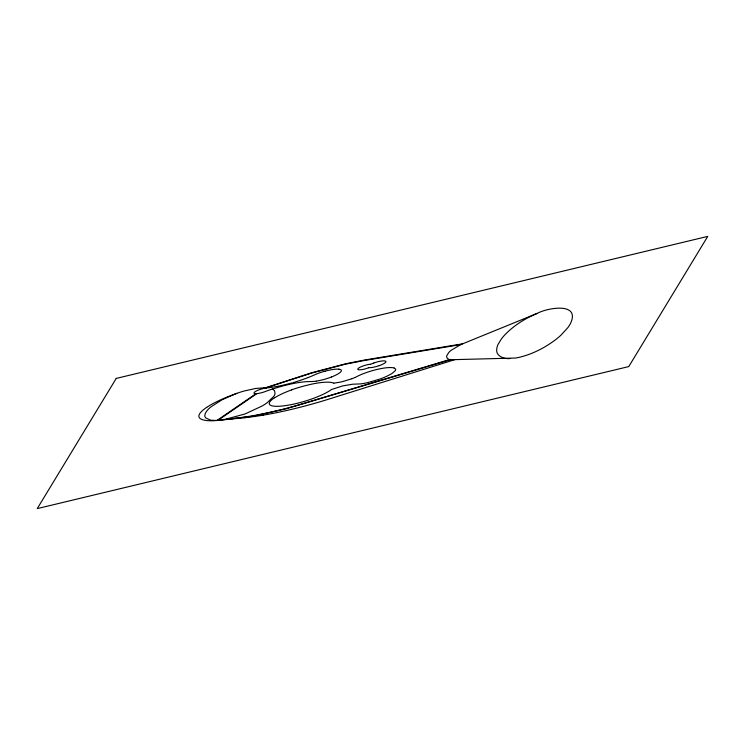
<?xml version="1.0" encoding="UTF-8"?>
<svg xmlns="http://www.w3.org/2000/svg" width="745" height="745" viewBox="0 0 745 745"><rect width="100%" height="100%" fill="white"/><g stroke="black" fill="none" stroke-linecap="round" stroke-linejoin="round"><path stroke-width="1.12" d="M235.942 393.667L221.796 399.897L210.807 406.994A74.938 16.343 -16.5 0 0 207.045 410.644L205.331 413.224L204.773 415.794A71.594 15.617 -16.5 0 0 205.778 417.926L210.584 420.171L216.879 420.515L256.066 393.639A8.391 1.835 -16.5 0 0 256.876 393.602A8.27 1.807 -16.5 0 0 258.012 393.472L258.701 393.36A8.391 1.835 -16.5 0 0 265.229 391.553L267.511 390.706A39.308 8.577 -16.5 0 1 272.353 389.039L282.644 385.994A41.795 9.117 -16.5 0 1 291.351 383.917L294.34 383.321A41.552 9.061 -16.5 0 1 299.332 382.464L301.576 382.157A39.951 8.716 -16.5 0 1 306.195 381.682L311.01 381.533M255.842 393.649A8.391 1.835 -16.5 0 1 254.511 393.472A8.391 1.835 -16.5 0 1 254.026 393.071A8.121 1.769 -16.5 0 1 254.986 391.805A8.288 1.807 -16.5 0 1 263.497 388.471L311.978 372.668L345.931 363.709L364.733 359.993L462.636 343.817M256.895 393.602L218.76 419.798C248.243 417.926 277.205 411.566 305.394 402.933L449.645 359.556M451.833 359.714L515.521 358.038A16.073 3.511 -16.5 0 0 520.345 357.051C533.336 353.754 545.47 347.44 556.077 339.301A134.025 29.232 -16.5 0 0 560.948 335.166L567.746 327.763A219.738 47.931 -16.5 0 0 570.502 323.451C580.746 301.772 546.998 307.89 537.322 313.347L460.68 344.618L363.607 360.627L345.047 364.277L311.512 373.124L264.894 388.173M274.458 397.821L272.931 398.873A34.056 7.431 -16.5 0 0 269.28 403.362L269.215 403.613A34.056 7.431 -16.5 0 0 271.05 405.504A33.916 7.394 -16.5 0 0 277.485 406.314A34.233 7.469 -16.5 0 0 280.744 406.155A34.056 7.431 -16.5 0 0 292.394 404.386L295.132 403.79A34.047 7.431 -16.5 0 0 310.954 399.236L312.807 398.584A34.028 7.422 -16.5 0 0 325.584 393.099L327.455 392.084A34.028 7.422 -16.5 0 0 331.497 389.505M355.812 377.11L357.265 376.355A23.738 5.178 -16.5 0 1 367.257 372.258L368.933 371.699A23.859 5.206 -16.5 0 1 379.298 368.933L380.928 368.607A23.738 5.178 -16.5 0 1 394.161 368.021M379.252 365.646A11.222 2.449 -16.5 0 0 379.717 365.478A9.545 2.086 -16.5 0 0 383.312 363.923L383.712 363.718A9.676 2.114 -16.5 0 0 385.035 362.862A9.545 2.086 -16.5 0 0 385.165 361.027A9.676 2.114 -16.5 0 0 380.676 361.167L380.332 361.241A9.545 2.086 -16.5 0 0 374.325 362.824L373.832 363.001M370.693 364.212L371.094 364.109A9.545 2.086 -16.5 0 1 373.794 363.011M355.272 377.37L351.985 378.702M460.68 344.618L450.911 350.457A53.957 11.771 -16.5 0 0 448.835 352.422L446.814 355.626A56.806 12.395 -16.5 0 0 446.646 356.892L447.428 358.587L449.524 359.528A15.617 3.408 -16.5 0 0 451.815 359.723M331.665 389.439L342.691 385.91L352.683 384.206A6.528 1.425 -16.5 0 1 353.232 384.197L360.664 383.899A24.864 5.42 -16.5 0 0 367.723 382.613L379.81 379.093A24.864 5.429 -16.5 0 0 386.599 376.355L391.833 373.599L395.12 370.842A24.576 5.364 -16.5 0 0 395.623 369.147L394.207 368.011M537.322 313.347C525.625 318.227 514.562 325.006 505.613 334.049A197.425 43.07 -16.5 0 0 501.357 338.984L498.07 344.404A197.388 43.061 -16.5 0 0 496.794 348.613C495.285 356.017 504.011 359.239 509.962 358.541M308.281 377.482L310.348 376.663A36.728 8.009 -16.5 0 0 314.418 374.912A17.638 3.846 -16.5 0 1 325.109 371.14M368.533 367.816L364.743 369.026A9.005 1.965 -16.5 0 1 362.117 369.594L359.155 369.846A7.999 1.741 -16.5 0 1 360.049 367.238A7.897 1.723 -16.5 0 1 362.973 366L363.486 365.823A7.999 1.741 -16.5 0 1 369.865 364.305L370.461 364.258M307.964 377.613L305.394 378.572A41.012 8.949 -16.5 0 1 297.646 381.216L296.575 381.552M351.789 378.777L342.961 381.487A20.571 4.489 -16.5 0 1 340.437 382.083L333.983 383.154M291.574 389.858L294.051 388.992A34.047 7.431 -16.5 0 1 306.698 385.333A34.521 7.534 -16.5 0 1 314.679 383.535A34.186 7.459 -16.5 0 1 328.256 382.166A33.963 7.413 -16.5 0 1 333.443 383.032L333.751 383.172M264.596 387.754L255.516 388.49L244.453 390.929A24.008 5.234 -16.5 0 0 236.798 393.36L232.272 395.018A56.266 12.274 -16.5 0 0 218.937 400.633A55.754 12.162 -16.5 0 0 206.682 407.375M236.23 393.565L236.798 393.36M454.795 359.649L329.281 398.966A122.273 26.671 -16.5 0 1 263.199 415.17M295.858 381.775L294.778 382.101M450.567 359.677L285.94 408.828L252.648 416.278L216.879 420.515M293.977 382.334L293.176 382.567M292.18 382.856L291.584 383.023A41.534 9.061 -16.5 0 1 274.765 386.841L271.795 387.307A38.74 8.446 -16.5 0 1 267.688 387.8L267.613 387.81M368.728 367.751L369.175 367.648A9.629 2.105 -16.5 0 0 372.919 367.322L373.282 367.257A9.545 2.086 -16.5 0 0 379.307 365.609M226.573 418.969L245.077 413.95L262.24 405.951A56.527 12.33 -16.5 0 0 267.036 402.831L273.815 396.359A81.699 17.824 -16.5 0 0 275.054 393.621L274.542 390.603L272.353 389.039M263.209 415.151L261.514 415.44M260.675 415.57L255.395 416.39M254.65 416.492L244.528 417.768M244.49 417.768L213.862 420.729A55.912 12.199 -16.5 0 1 202.454 419.677A55.605 12.134 -16.5 0 1 198.906 416.557L198.934 415.514A55.605 12.134 -16.5 0 1 201.15 411.864A55.577 12.125 -16.5 0 1 206.682 407.375M265.304 387.828L266.831 387.884M338.724 369.175L339.199 369.231A17.508 3.818 -16.5 0 1 341.359 370.498A17.442 3.8 -16.5 0 1 339.664 372.817A17.554 3.827 -16.5 0 1 336.284 374.865A17.442 3.8 -16.5 0 1 331.506 376.97M263.749 388.35A8.391 1.835 -16.5 0 1 266.924 387.8M274.635 397.802A34.047 7.431 -16.5 0 1 291.677 389.886M316.374 381.095A17.554 3.827 -16.5 0 0 323.516 379.578A17.638 3.846 -16.5 0 0 331.451 377.007M316.085 381.142A17.554 3.827 -16.5 0 1 311.112 381.505M325.118 371.168A17.554 3.827 -16.5 0 1 332.615 369.548L333.248 369.446A17.554 3.827 -16.5 0 1 338.761 369.185M116.229 378.423L37.25 508.611L628.771 366.577L707.75 236.389L116.229 378.423"/></g></svg>
